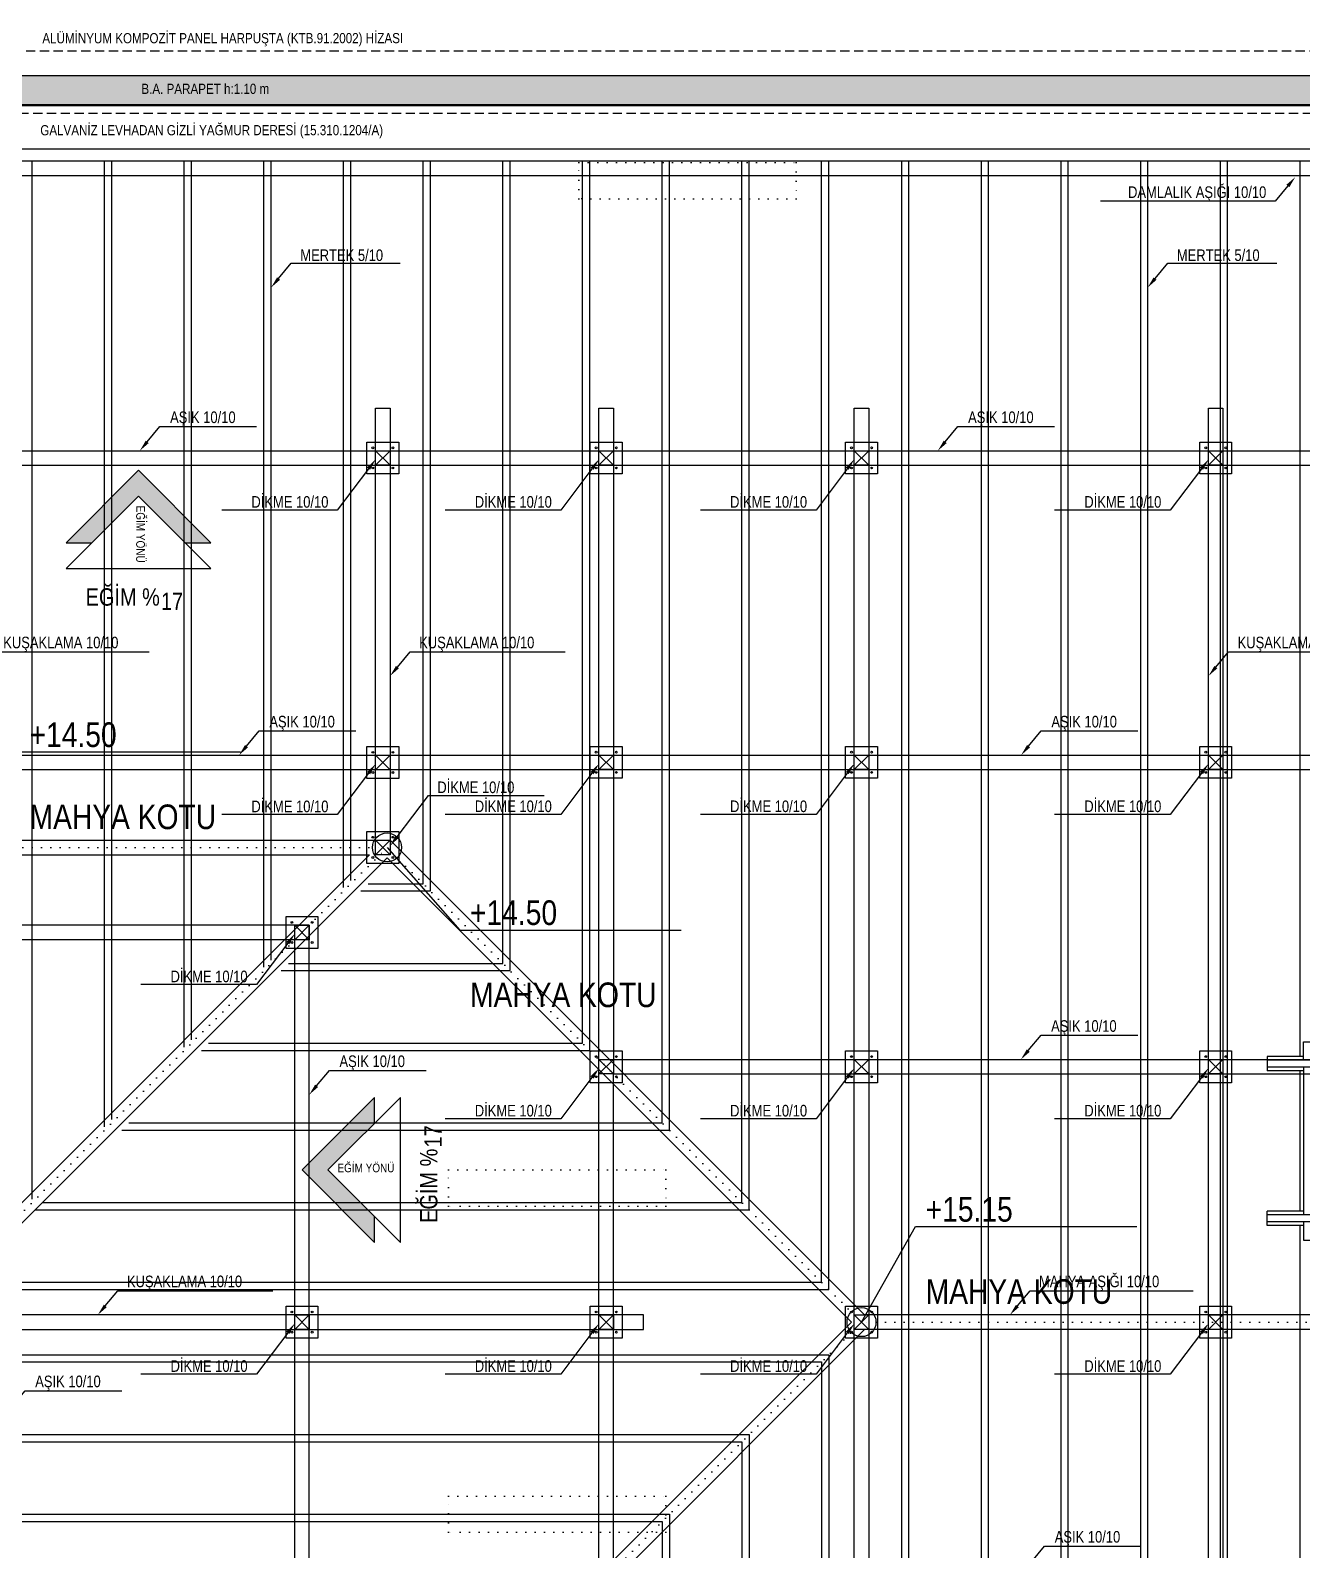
# Model space of a CAD drawing. Header units: inches. Extents: x 21 to 32698, y 13 to 3712.
# Drawn here: x 21436 to 22314, y 1625 to 2673 of the extents above; entities that cross this region are included whole.
import ezdxf
from ezdxf import colors
from ezdxf.entities.mleader import LeaderData, LeaderLine
from ezdxf.math import Vec2, Vec3

# ---------------------------------------------------------------- set-up
doc = ezdxf.new("R2010")
doc.units = ezdxf.units.IN
doc.header["$MEASUREMENT"] = 0
doc.linetypes.add('DOT', pattern=[6.35, 0, -6.35])
doc.linetypes.add('HIDDEN', pattern=[9.525, 6.35, -3.175])
for name, color, linetype, lineweight in [('Z_MİM_-KM-ALUMINIUM-20', 8, 'Continuous', 25), ('Z_MİM_-KM-BEAM-RAY', 8, 'DOT', 25), ('Z_MİM_-KM-DETL-TEXT', 8, 'Continuous', 25), ('Z_MİM_-KM-IRON-09', 8, 'Continuous', 25), ('Z_MİM_-KM-PATTERN-00', 8, 'Continuous', 25), ('Z_MİM_-KM-PATTERN-09', 8, 'Continuous', 25), ('Z_MİM_-KM-RAIN GUTTER', 8, 'Continuous', 25), ('Z_MİM_-KM-ROOF-AŞIK', 8, 'Continuous', 25), ('Z_MİM_-KM-ROOF-DİKME', 8, 'Continuous', 25), ('Z_MİM_-KM-ROOF-KUŞAKLAMA', 8, 'Continuous', 25), ('Z_MİM_-KM-ROOF-MAHYA AŞIĞI', 8, 'Continuous', 25), ('Z_MİM_-KM-ROOF-MERTEK', 8, 'Continuous', 25), ('Z_MİM_-KM-ROOF-RAY', 8, 'DOT', 25), ('Z_MİM_-KM-STRC-CONCRETE', 8, 'Continuous', 25), ('Z_MİM_-KM-TEXT-DETAIL', 8, 'Continuous', 25), ('Z_MİM_-KM-TEXT-SYMB', 8, 'Continuous', 25), ('Z_MİM_-KM-WALL', 8, 'Continuous', 25), ('Z_MİM_00', 8, 'Continuous', 25)]:
    doc.layers.add(name, color=color, linetype=linetype, lineweight=lineweight)
doc.styles.add('-KM-OLCU', font='ARIALN.TTF')
doc.styles.add('Arial Narrow', font='ARIALN.TTF', dxfattribs={"height": 8})
doc.styles.add('YAZI K.P. POZ', font='ARIALN.TTF', dxfattribs={"height": 10})

# ---------------------------------------------------------------- blocks, each defined once
blk = doc.blocks.new('-KM-Kolon_İz')
at = {"layer": 'Z_MİM_-KM-BEAM-RAY'}
for points in [[(895, 0), (1045, 0), (1045, -25), (895, -25)], [(805, -695), (955, -695), (955, -720), (805, -720)], [(805, -920), (955, -920), (955, -945), (805, -945)]]:
    blk.add_lwpolyline(points, close=True, dxfattribs=at)
blk = doc.blocks.new('A$C55F166F5')
at = {"layer": 'Z_MİM_-KM-ROOF-AŞIK'}
for p, q in [((20.1, 124.2), (20.1, 136.7)), ((20.1, 136.7), (30.1, 136.7)), ((30.1, 124.2), (30.1, 136.7)), ((225.1, 124.2), (225.1, 136.7)), ((235.1, 136.7), (225.1, 136.7)), ((235.1, 124.2), (235.1, 136.7)), ((20.1, 17.5), (20.1, 119.2)), ((30.1, 17.5), (30.1, 119.2)), ((225.1, 17.5), (225.1, 119.2)), ((235.1, 17.5), (235.1, 119.2)), ((20.1, 12.5), (20.1, 0)), ((30.1, 12.5), (30.1, 0)), ((225.1, 12.5), (225.1, 0)), ((235.1, 12.5), (235.1, 0)), ((20.1, 0), (30.1, 0)), ((235.1, 0), (225.1, 0))]:
    blk.add_line(p, q, dxfattribs=at)
at = {"layer": 'Z_MİM_-KM-ROOF-KUŞAKLAMA'}
for p, q in [((0, 116.7), (0, 126.7)), ((0, 126.7), (20.1, 126.7)), ((30.7, 126.7), (225.1, 126.7)), ((235.1, 126.7), (260.1, 126.7)), ((260.1, 126.7), (260.1, 116.7)), ((0, 116.7), (20.7, 116.7)), ((30.7, 116.7), (225.1, 116.7)), ((235.1, 116.7), (260.1, 116.7)), ((0, 20), (0, 10)), ((0, 20), (20.7, 20)), ((30.7, 20), (225.1, 20)), ((235.1, 20), (260.1, 20)), ((260.1, 10), (260.1, 20)), ((0, 10), (20.7, 10)), ((30.7, 10), (225.1, 10)), ((235.1, 10), (260.1, 10))]:
    blk.add_line(p, q, dxfattribs=at)
at = {"layer": 'Z_MİM_-KM-ROOF-MERTEK'}
for p, q in [((0, 124.2), (260.1, 124.2)), ((0, 119.2), (260.1, 119.2)), ((0, 17.5), (260.1, 17.5)), ((0, 12.5), (260.1, 12.5))]:
    blk.add_line(p, q, dxfattribs=at)
at = {"layer": 'Z_MİM_-KM-WALL', "ltscale": 2}
for p, q in [((140.1, 38.4), (140.1, 98.4)), ((155.1, 38.4), (155.1, 98.4))]:
    blk.add_line(p, q, dxfattribs=at)
for points in [[(40.1, 113.4), (40.1, 23.4), (220.1, 23.4), (220.1, 113.4)], [(55.1, 98.4), (55.1, 38.4), (205.1, 38.4), (205.1, 98.4)]]:
    blk.add_lwpolyline(points, close=True, dxfattribs=at)
blk = doc.blocks.new('*U319')
for p, q in [((-50, 17.8), (0, 67.8)), ((0, 67.8), (50, 17.8)), ((-50, 0), (0, 50)), ((0, 50), (50, 0)), ((-50, 17.8), (-32.2, 17.8)), ((32.2, 17.8), (50, 17.8)), ((-50, 0), (50, 0))]:
    blk.add_line(p, q)
at = {"layer": 'Z_MİM_-KM-PATTERN-00'}
for points in [[(0, 67.8), (-50, 17.8), (0, 50), (-32.2, 17.8)], [(0, 67.8), (0, 50), (50, 17.8), (32.2, 17.8)]]:
    blk.add_solid(points, dxfattribs=at)
at = {"color": 7, "insert": (4.4, 43.4), "char_height": 6, "attachment_point": 1, "rotation": 270, "style": '-KM-OLCU'}
blk.add_mtext_dynamic_manual_height_columns('EĞİM YÖNÜ', width=2146.306, gutter_width=500, heights=[0], dxfattribs=at)
at = {"color": 7, "insert": (-36.5, -13.6), "char_height": 12, "attachment_point": 1, "style": '-KM-OLCU'}
blk.add_mtext_dynamic_manual_height_columns('EĞİM % ', width=2146.306, gutter_width=500, heights=[0], dxfattribs=at)
at = {"color": 7, "style": '-KM-OLCU'}
blk.add_attdef('AÇISI', (15.5, -28.6), '', height=12, rotation=360, dxfattribs=at)
blk = doc.blocks.new('*U323')
for p, q in [((-67.8, 0), (-17.8, 50)), ((-50, 0), (0, 50)), ((-17.8, 32.2), (-17.8, 50)), ((0, -50), (0, 50)), ((-17.8, -50), (-67.8, 0)), ((0, -50), (-50, 0)), ((-17.8, -50), (-17.8, -32.2))]:
    blk.add_line(p, q)
at = {"layer": 'Z_MİM_-KM-PATTERN-00'}
for points in [[(-67.8, 0), (-50, 0), (-17.8, 50), (-17.8, 32.2)], [(-67.8, 0), (-17.8, -50), (-50, 0), (-17.8, -32.2)]]:
    blk.add_solid(points, dxfattribs=at)
at = {"color": 7, "insert": (13.6, -36.5), "char_height": 12, "attachment_point": 1, "rotation": 90, "style": '-KM-OLCU'}
blk.add_mtext_dynamic_manual_height_columns('EĞİM % ', width=2146.306, gutter_width=500, heights=[0], dxfattribs=at)
at = {"color": 7, "insert": (-43.4, 4.4), "char_height": 6, "attachment_point": 1, "style": '-KM-OLCU'}
blk.add_mtext_dynamic_manual_height_columns('EĞİM YÖNÜ', width=2146.306, gutter_width=500, heights=[0], dxfattribs=at)
at = {"color": 7, "style": '-KM-OLCU'}
blk.add_attdef('AÇISI', (28.6, 15.5), '', height=12, rotation=90, dxfattribs=at)
blk = doc.blocks.new('A$C53B90D11')
at = {"layer": 'Z_MİM_-KM-TEXT-DETAIL', "color": 7, "insert": (57.1, 1.5, -100915.3), "char_height": 7, "width": 891.619, "attachment_point": 9, "rotation": 0.0108, "style": 'YAZI K.P. POZ'}
blk.add_mtext('\\pxi-2,l3,t4;GALVANİZ LEVHADAN GİZLİ YAĞMUR DERESİ{\\A1; }(15.310.1204/A)', dxfattribs=at)
blk = doc.blocks.new('A$C744C2893')
at = {"layer": 'Z_MİM_-KM-TEXT-DETAIL', "color": 7, "insert": (38, 2.5, -100915.3), "char_height": 7, "width": 891.619, "attachment_point": 9, "rotation": 0.0108, "style": 'YAZI K.P. POZ'}
blk.add_mtext('\\A1;\\pxi-3,l4,t4;B.A.^IPARAPET h:1.10 m', dxfattribs=at)
blk = doc.blocks.new('A$C90d01a21')
at = {"layer": 'Z_MİM_-KM-TEXT-DETAIL', "color": 7, "insert": (0, 15.5), "char_height": 7, "width": 337.922, "attachment_point": 1, "rotation": 0.0217, "style": 'YAZI K.P. POZ'}
blk.add_mtext('ALÜMİNYUM KOMPOZİT PANEL HARPUŞTA (KTB.91.2002) HİZASI', dxfattribs=at)
blk = doc.blocks.new('_Origin')
at = {"linetype": 'ByBlock'}
blk.add_line((0, 0), (-1, 0), dxfattribs=at)
blk.add_circle((0, 0), 0.5, dxfattribs=at)
blk = doc.blocks.new('*U324')
for p, q in [((23429.4, 1722.7), (23439.4, 1732.7)), ((23439.4, 1722.7), (23429.4, 1732.7))]:
    blk.add_line(p, q)
at = {"ltscale": 0.2}
blk.add_lwpolyline([(23439.4, 1722.7), (23429.4, 1722.7), (23429.4, 1732.7), (23439.4, 1732.7)], close=True, dxfattribs=at)
at = {"layer": 'Z_MİM_-KM-IRON-09', "ltscale": 0.2}
blk.add_lwpolyline([(23445.4, 1716.7), (23423.4, 1716.7), (23423.4, 1738.7), (23445.4, 1738.7)], close=True, dxfattribs=at)
for centre in [(23427.5, 1734.7), (23441.4, 1734.7), (23427.5, 1720.8), (23441.4, 1720.8)]:
    blk.add_circle(centre, 0.621, dxfattribs=at)
at = {"layer": 'Z_MİM_-KM-DETL-TEXT', "color": 7}
ml = blk.add_multileader_mtext('Standard', dxfattribs=at)
ml.set_content('\\A1;{\\fMicrosoft Sans Serif|b0|i0|c162|p34;\\W0.8;DİKME 10/10}', color=7, style='Arial Narrow')
ml.set_leader_properties()
ml.build(insert=Vec2(0, 0))
ml.multileader.update_dxf_attribs({"text_left_attachment_type": 6, "text_right_attachment_type": 6, "dogleg_length": 5, "arrow_head_size": 8})
ctx = ml.context
ctx.base_point, ctx.char_height, ctx.arrow_head_size, ctx.landing_gap_size, ctx.plane_origin = Vec3(23341.6, 1691.8), 8, 8, 2.11, Vec3(23265.8, 1759.2)
ctx.left_attachment, ctx.right_attachment = 6, 6
notes = []
notes.append((ctx, [(0, (1, 1, 0), (23403, 1691.8), (-1, 0), 5.28, [(0, [(23429.4, 1726.7)], 0, [])])]))
ctx.mtext.insert, ctx.mtext.width, ctx.mtext.line_spacing_factor, ctx.mtext.flow_direction = Vec3(23343.7, 1701.4), 112.052, 2, 5
for ctx, leaders in notes:
    for number, flags, end, landing, length, lines in leaders:
        leader = LeaderData()
        leader.index, (leader.has_last_leader_line, leader.has_dogleg_vector, leader.attachment_direction) = number, flags
        leader.last_leader_point, leader.dogleg_vector, leader.dogleg_length = Vec3(end), Vec3(landing), length
        for number, points, colour, breaks in lines:
            line = LeaderLine()
            line.index, line.vertices, line.color, line.breaks = number, Vec3.list(points), colors.encode_raw_color(colour), breaks
            leader.lines.append(line)
        ctx.leaders.append(leader)
blk = doc.blocks.new('*U326')
for p, q in [((23439.4, 1732.7), (23429.4, 1722.7)), ((23429.4, 1732.7), (23439.4, 1722.7))]:
    blk.add_line(p, q)
at = {"ltscale": 0.2}
blk.add_lwpolyline([(23429.4, 1732.7), (23439.4, 1732.7), (23439.4, 1722.7), (23429.4, 1722.7)], close=True, dxfattribs=at)
at = {"layer": 'Z_MİM_-KM-IRON-09', "ltscale": 0.2}
blk.add_lwpolyline([(23423.4, 1738.7), (23445.4, 1738.7), (23445.4, 1716.7), (23423.4, 1716.7)], close=True, dxfattribs=at)
for centre in [(23427.5, 1734.7), (23441.4, 1734.7), (23427.5, 1720.8), (23441.4, 1720.8)]:
    blk.add_circle(centre, 0.621, dxfattribs=at)
at = {"layer": 'Z_MİM_-KM-DETL-TEXT', "color": 7}
ml = blk.add_multileader_mtext('Standard', dxfattribs=at)
ml.set_content('\\A1;{\\fMicrosoft Sans Serif|b0|i0|c162|p34;\\W0.8;DİKME 10/10}', color=7, style='Arial Narrow')
ml.set_leader_properties()
ml.build(insert=Vec2(0, 0))
ml.multileader.update_dxf_attribs({"text_left_attachment_type": 6, "text_right_attachment_type": 6, "dogleg_length": 5, "arrow_head_size": 8})
ctx = ml.context
ctx.base_point, ctx.char_height, ctx.arrow_head_size, ctx.landing_gap_size, ctx.plane_origin = Vec3(23471.1, 1763.6), 8, 8, 2.11, Vec3(23603.1, 1696.3)
ctx.left_attachment, ctx.right_attachment, ctx.text_align_type = 6, 6, 2
notes = []
notes.append((ctx, [(0, (1, 1, 0), (23465.9, 1763.6), (1, 0), 5.28, [(0, [(23439.4, 1728.7)], 0, [])])]))
ctx.mtext.insert, ctx.mtext.width, ctx.mtext.alignment, ctx.mtext.line_spacing_factor, ctx.mtext.flow_direction = Vec3(23525.2, 1773.2), 112.052, 3, 2, 5
for ctx, leaders in notes:
    for number, flags, end, landing, length, lines in leaders:
        leader = LeaderData()
        leader.index, (leader.has_last_leader_line, leader.has_dogleg_vector, leader.attachment_direction) = number, flags
        leader.last_leader_point, leader.dogleg_vector, leader.dogleg_length = Vec3(end), Vec3(landing), length
        for number, points, colour, breaks in lines:
            line = LeaderLine()
            line.index, line.vertices, line.color, line.breaks = number, Vec3.list(points), colors.encode_raw_color(colour), breaks
            leader.lines.append(line)
        ctx.leaders.append(leader)
blk = doc.blocks.new('*U331')
at = {"layer": 'Z_MİM_-KM-DETL-TEXT', "color": 7}
ml = blk.add_multileader_mtext('Standard', dxfattribs=at)
ml.set_content('\\A1;{\\fMicrosoft Sans Serif|b0|i0|c162|p34;\\W0.8;DAMLALIK AŞIĞI 10/10}', color=7, style='Arial Narrow')
ml.set_leader_properties()
ml.build(insert=Vec2(0, 0))
ml.multileader.update_dxf_attribs({"text_left_attachment_type": 6, "text_right_attachment_type": 6, "dogleg_length": 5, "arrow_head_size": 8})
ctx = ml.context
ctx.base_point, ctx.char_height, ctx.arrow_head_size, ctx.landing_gap_size, ctx.plane_origin = Vec3(-117.5, -16.7), 8, 8, 2.11, Vec3(-165.7, 32.5)
ctx.left_attachment, ctx.right_attachment = 6, 6
notes = []
notes.append((ctx, [(0, (1, 1, 0), (-13.9, -16.7), (-1, 0), 5.28, [(0, [(0, 0)], 0, [])])]))
ctx.mtext.insert, ctx.mtext.width, ctx.mtext.line_spacing_factor, ctx.mtext.flow_direction = Vec3(-115.4, -6.4), 112.052, 2, 5
for ctx, leaders in notes:
    for number, flags, end, landing, length, lines in leaders:
        leader = LeaderData()
        leader.index, (leader.has_last_leader_line, leader.has_dogleg_vector, leader.attachment_direction) = number, flags
        leader.last_leader_point, leader.dogleg_vector, leader.dogleg_length = Vec3(end), Vec3(landing), length
        for number, points, colour, breaks in lines:
            line = LeaderLine()
            line.index, line.vertices, line.color, line.breaks = number, Vec3.list(points), colors.encode_raw_color(colour), breaks
            leader.lines.append(line)
        ctx.leaders.append(leader)
blk = doc.blocks.new('*U333')
at = {"layer": 'Z_MİM_-KM-DETL-TEXT', "color": 7}
ml = blk.add_multileader_mtext('Standard', dxfattribs=at)
ml.set_content('\\A1;{\\fMicrosoft Sans Serif|b0|i0|c162|p34;\\W0.8;MAHYA AŞIĞI 10/10}', color=7, style='Arial Narrow')
ml.set_leader_properties()
ml.build(insert=Vec2(0, 0))
ml.multileader.update_dxf_attribs({"text_left_attachment_type": 6, "text_right_attachment_type": 6, "dogleg_length": 5, "arrow_head_size": 8})
ctx = ml.context
ctx.base_point, ctx.char_height, ctx.arrow_head_size, ctx.landing_gap_size, ctx.plane_origin = Vec3(19.2, 16.7), 8, 8, 2.11, Vec3(165.7, -32.5)
ctx.left_attachment, ctx.right_attachment, ctx.text_align_type = 6, 6, 2
notes = []
notes.append((ctx, [(0, (1, 1, 0), (13.9, 16.7), (1, 0), 5.28, [(0, [(0, 0)], 0, [])])]))
ctx.mtext.insert, ctx.mtext.width, ctx.mtext.alignment, ctx.mtext.line_spacing_factor, ctx.mtext.flow_direction = Vec3(103, 27.1), 112.052, 3, 2, 5
for ctx, leaders in notes:
    for number, flags, end, landing, length, lines in leaders:
        leader = LeaderData()
        leader.index, (leader.has_last_leader_line, leader.has_dogleg_vector, leader.attachment_direction) = number, flags
        leader.last_leader_point, leader.dogleg_vector, leader.dogleg_length = Vec3(end), Vec3(landing), length
        for number, points, colour, breaks in lines:
            line = LeaderLine()
            line.index, line.vertices, line.color, line.breaks = number, Vec3.list(points), colors.encode_raw_color(colour), breaks
            leader.lines.append(line)
        ctx.leaders.append(leader)
blk = doc.blocks.new('*U334')
at = {"layer": 'Z_MİM_-KM-DETL-TEXT', "color": 7}
ml = blk.add_multileader_mtext('Standard', dxfattribs=at)
ml.set_content('\\A1;{\\fMicrosoft Sans Serif|b0|i0|c162|p34;\\W0.8;AŞIK 10/10}', color=7, style='Arial Narrow')
ml.set_leader_properties()
ml.build(insert=Vec2(0, 0))
ml.multileader.update_dxf_attribs({"text_left_attachment_type": 6, "text_right_attachment_type": 6, "dogleg_length": 5, "arrow_head_size": 8})
ctx = ml.context
ctx.base_point, ctx.char_height, ctx.arrow_head_size, ctx.landing_gap_size, ctx.plane_origin = Vec3(19.2, 16.7), 8, 8, 2.11, Vec3(165.7, -32.5)
ctx.left_attachment, ctx.right_attachment, ctx.text_align_type = 6, 6, 2
notes = []
notes.append((ctx, [(0, (1, 1, 0), (13.9, 16.7), (1, 0), 5.28, [(0, [(0, 0)], 0, [])])]))
ctx.mtext.insert, ctx.mtext.width, ctx.mtext.alignment, ctx.mtext.line_spacing_factor, ctx.mtext.flow_direction = Vec3(66.1, 27.1), 112.052, 3, 2, 5
for ctx, leaders in notes:
    for number, flags, end, landing, length, lines in leaders:
        leader = LeaderData()
        leader.index, (leader.has_last_leader_line, leader.has_dogleg_vector, leader.attachment_direction) = number, flags
        leader.last_leader_point, leader.dogleg_vector, leader.dogleg_length = Vec3(end), Vec3(landing), length
        for number, points, colour, breaks in lines:
            line = LeaderLine()
            line.index, line.vertices, line.color, line.breaks = number, Vec3.list(points), colors.encode_raw_color(colour), breaks
            leader.lines.append(line)
        ctx.leaders.append(leader)
blk = doc.blocks.new('*U335')
at = {"layer": 'Z_MİM_-KM-DETL-TEXT', "color": 7}
ml = blk.add_multileader_mtext('Standard', dxfattribs=at)
ml.set_content('\\A1;{\\fMicrosoft Sans Serif|b0|i0|c162|p34;\\W0.8;MERTEK 5/10}', color=7, style='Arial Narrow')
ml.set_leader_properties()
ml.build(insert=Vec2(0, 0))
ml.multileader.update_dxf_attribs({"text_left_attachment_type": 6, "text_right_attachment_type": 6, "dogleg_length": 5, "arrow_head_size": 8})
ctx = ml.context
ctx.base_point, ctx.char_height, ctx.arrow_head_size, ctx.landing_gap_size, ctx.plane_origin = Vec3(19.2, 16.7), 8, 8, 2.11, Vec3(165.7, -32.5)
ctx.left_attachment, ctx.right_attachment, ctx.text_align_type = 6, 6, 2
notes = []
notes.append((ctx, [(0, (1, 1, 0), (13.9, 16.7), (1, 0), 5.28, [(0, [(0, 0)], 0, [])])]))
ctx.mtext.insert, ctx.mtext.width, ctx.mtext.alignment, ctx.mtext.line_spacing_factor, ctx.mtext.flow_direction = Vec3(77.3, 26.3), 112.052, 3, 2, 5
for ctx, leaders in notes:
    for number, flags, end, landing, length, lines in leaders:
        leader = LeaderData()
        leader.index, (leader.has_last_leader_line, leader.has_dogleg_vector, leader.attachment_direction) = number, flags
        leader.last_leader_point, leader.dogleg_vector, leader.dogleg_length = Vec3(end), Vec3(landing), length
        for number, points, colour, breaks in lines:
            line = LeaderLine()
            line.index, line.vertices, line.color, line.breaks = number, Vec3.list(points), colors.encode_raw_color(colour), breaks
            leader.lines.append(line)
        ctx.leaders.append(leader)
blk = doc.blocks.new('*U336')
at = {"layer": 'Z_MİM_-KM-DETL-TEXT', "color": 7}
ml = blk.add_multileader_mtext('Standard', dxfattribs=at)
ml.set_content('\\A1;{\\fMicrosoft Sans Serif|b0|i0|c162|p34;\\W0.8;KUŞAKLAMA 10/10}', color=7, style='Arial Narrow')
ml.set_leader_properties()
ml.build(insert=Vec2(0, 0))
ml.multileader.update_dxf_attribs({"text_left_attachment_type": 6, "text_right_attachment_type": 6, "dogleg_length": 5, "arrow_head_size": 8})
ctx = ml.context
ctx.base_point, ctx.char_height, ctx.arrow_head_size, ctx.landing_gap_size, ctx.plane_origin = Vec3(19.2, 16.7), 8, 8, 2.11, Vec3(165.7, -32.5)
ctx.left_attachment, ctx.right_attachment, ctx.text_align_type = 6, 6, 2
notes = []
notes.append((ctx, [(0, (1, 1, 0), (13.9, 16.7), (1, 0), 5.28, [(0, [(0, 0)], 0, [])])]))
ctx.mtext.insert, ctx.mtext.width, ctx.mtext.alignment, ctx.mtext.line_spacing_factor, ctx.mtext.flow_direction = Vec3(99.6, 27.1), 112.052, 3, 2, 5
for ctx, leaders in notes:
    for number, flags, end, landing, length, lines in leaders:
        leader = LeaderData()
        leader.index, (leader.has_last_leader_line, leader.has_dogleg_vector, leader.attachment_direction) = number, flags
        leader.last_leader_point, leader.dogleg_vector, leader.dogleg_length = Vec3(end), Vec3(landing), length
        for number, points, colour, breaks in lines:
            line = LeaderLine()
            line.index, line.vertices, line.color, line.breaks = number, Vec3.list(points), colors.encode_raw_color(colour), breaks
            leader.lines.append(line)
        ctx.leaders.append(leader)

msp = doc.modelspace()

# ---------------------------------------------------------------- hatches: boundary and pattern name
at = {"layer": 'Z_MİM_-KM-PATTERN-09'}
h = msp.add_hatch(dxfattribs=at)
h.set_pattern_fill('ANSI33', color=256)
h.set_pattern_definition([(45, (21209.84, 982.0826), (-4.490128, 4.490128), []), (45, (21214.3304, 982.0826), (-4.490128, 4.490128), [3.175, -1.5875])])
h.paths.add_polyline_path([(24769.8, 922.1), (21149.8, 922.1), (21149.8, 1577.1), (20859.8, 1577.1), (20859.8, 2642.1), (24769.8, 2642.1)])
h.paths.add_polyline_path([(24749.8, 942.1), (21169.8, 942.1), (21169.8, 1597.1), (20879.8, 1597.1), (20879.8, 2622.1), (24749.8, 2622.1)], flags=16)

# ---------------------------------------------------------------- linework, layer by layer
at = {"layer": 'Z_MİM_-KM-ALUMINIUM-20', "linetype": 'HIDDEN'}
for points in [[(24787.1, 904.8), (21132.6, 904.8), (21132.6, 1559.8), (20842.6, 1559.8), (20842.6, 2659.3), (24787.1, 2659.3)], [(24744.1, 947.8), (21175.6, 947.8), (21175.6, 1602.8), (20885.6, 1602.8), (20885.6, 2616.3), (24744.1, 2616.3)]]:
    msp.add_lwpolyline(points, close=True, dxfattribs=at)
at = {"layer": 'Z_MİM_-KM-RAIN GUTTER'}
for points in [[(24749.3, 942.6), (21170.3, 942.6), (21170.3, 1597.6), (20880.3, 1597.6), (20880.3, 2621.6), (24749.3, 2621.6)], [(24719.3, 972.6), (21200.3, 972.6), (21200.3, 1627.6), (20910.3, 1627.6), (20910.3, 2591.6), (24719.3, 2591.6)]]:
    msp.add_lwpolyline(points, close=True, dxfattribs=at)
at = {"layer": 'Z_MİM_-KM-ROOF-AŞIK'}
for points in [[(24711, 980.9), (21208.6, 980.9), (21208.6, 1635.9), (20918.6, 1635.9), (20918.6, 2583.3), (24711, 2583.3)], [(24701, 990.9), (21218.6, 990.9), (21218.6, 1645.9), (20928.6, 1645.9), (20928.6, 2573.3), (24701, 2573.3)], [(24511, 1180.9), (21408.6, 1180.9), (21408.6, 1835.9), (21118.6, 1835.9), (21118.6, 2383.3), (24511, 2383.3)], [(24501, 1190.9), (21418.6, 1190.9), (21418.6, 1845.9), (21128.6, 1845.9), (21128.6, 2373.3), (24501, 2373.3)], [(24301, 1390.9), (21618.6, 1390.9), (21618.6, 2045.9), (21328.6, 2045.9), (21328.6, 2173.3), (24301, 2173.3)], [(24291, 1400.9), (21628.6, 1400.9), (21628.6, 2055.9), (21338.6, 2055.9), (21338.6, 2163.3), (24291, 2163.3)], [(24091, 1600.9), (21828.6, 1600.9), (21828.6, 1963.3), (24091, 1963.3)], [(24081, 1610.9), (21838.6, 1610.9), (21838.6, 1953.3), (24081, 1953.3)]]:
    msp.add_lwpolyline(points, close=True, dxfattribs=at)
at = {"layer": 'Z_MİM_-KM-ROOF-KUŞAKLAMA'}
for points in [[(21674.4, 2104.6), (21674.4, 2412.6), (21684.4, 2412.6), (21684.4, 2104.6)], [(21828.6, 1953.3), (21828.6, 2412.6), (21838.6, 2412.6), (21838.6, 1953.3)]]:
    msp.add_lwpolyline(points, dxfattribs=at)
for points in [[(22004.8, 1130.9), (22004.8, 2412.6), (22014.8, 2412.6), (22014.8, 1130.9)], [(22249.3, 1130.9), (22249.3, 2412.6), (22259.3, 2412.6), (22259.3, 1130.9)], [(21859.3, 1777.1), (21859.3, 1787.1), (21379.3, 1787.1), (21379.3, 1777.1)]]:
    msp.add_lwpolyline(points, close=True, dxfattribs=at)
at = {"layer": 'Z_MİM_-KM-ROOF-MAHYA AŞIĞI', "ltscale": 1.5}
for p, q in [((21394.4, 2114.6), (21684.4, 2114.6)), ((22011.9, 1787.1), (21684.4, 2114.6)), ((21201.6, 1635.9), (21670.3, 2104.6)), ((21208.6, 1628.8), (21682.3, 2102.5)), ((21394.4, 2104.6), (21670.3, 2104.6)), ((22002.8, 1782.1), (21682.3, 2102.5)), ((21208.6, 988), (22002.8, 1782.1)), ((23907.8, 1787.1), (22011.9, 1787.1)), ((21215.7, 980.9), (22011.9, 1777.1)), ((23907.8, 1777.1), (22011.9, 1777.1))]:
    msp.add_line(p, q, dxfattribs=at)
at = {"layer": 'Z_MİM_-KM-ROOF-MERTEK'}
for points in [[(21384.4, 1804.6), (21987.3, 1804.6), (21987.3, 2583.3)], [(21389.4, 1809.6), (21982.3, 1809.6), (21982.3, 2583.3)], [(21437.3, 1866.9), (21437.3, 2583.3)], [(21439.4, 1859.6), (21932.3, 1859.6), (21932.3, 2583.3)], [(21444.4, 1864.6), (21927.3, 1864.6), (21927.3, 2583.3)], [(21487.3, 1916.9), (21487.3, 2583.3)], [(21492.3, 1921.9), (21492.3, 2583.3)], [(21499.2, 1914.6), (21877.3, 1914.6), (21877.3, 2583.3)], [(21504.2, 1919.6), (21872.3, 1919.6), (21872.3, 2583.3)], [(21542.3, 1971.9), (21542.3, 2583.3)], [(21547.3, 1976.9), (21547.3, 2583.3)], [(21554.2, 1969.6), (21822.3, 1969.6), (21822.3, 2583.3)], [(21559.2, 1974.6), (21817.3, 1974.6), (21817.3, 2583.3)], [(21597.3, 2026.9), (21597.3, 2583.3)], [(21602.3, 2031.9), (21602.3, 2583.3)], [(21609.2, 2024.6), (21767.3, 2024.6), (21767.3, 2583.3)], [(21614.2, 2029.6), (21762.3, 2029.6), (21762.3, 2583.3)], [(21652.3, 2081.9), (21652.3, 2583.3)], [(21657.3, 2086.9), (21657.3, 2583.3)], [(21664.2, 2079.6), (21712.3, 2079.6), (21712.3, 2583.3)], [(21669.2, 2084.6), (21707.3, 2084.6), (21707.3, 2583.3)], [(22037.3, 2583.3), (22037.3, 980.9)], [(22042.3, 2583.3), (22042.3, 980.9)], [(22092.3, 2583.3), (22092.3, 980.9)], [(22097.3, 2583.3), (22097.3, 980.9)], [(22147.3, 2583.3), (22147.3, 980.9)], [(22152.3, 2583.3), (22152.3, 980.9)], [(22202.3, 2583.3), (22202.3, 980.9)], [(22207.3, 2583.3), (22207.3, 980.9)], [(22257.3, 2583.3), (22257.3, 980.9)], [(22262.3, 2583.3), (22262.3, 980.9)], [(22312.3, 2583.3), (22312.3, 1965.4)], [(22312.3, 1955.4), (22312.3, 1858.7)], [(22312.3, 1848.7), (22312.3, 980.9)], [(21334.4, 1754.6), (21982.3, 1754.6), (21982.3, 980.9)], [(21339.4, 1759.6), (21987.3, 1759.6), (21987.3, 980.9)], [(21279.4, 1699.6), (21927.3, 1699.6), (21927.3, 980.9)], [(21284.4, 1704.6), (21932.3, 1704.6), (21932.3, 980.9)], [(21229.3, 1649.6), (21877.3, 1649.6), (21877.3, 980.9)], [(21224.4, 1644.6), (21872.3, 1644.6), (21872.3, 980.9)]]:
    msp.add_lwpolyline(points, dxfattribs=at)
at = {"layer": 'Z_MİM_-KM-ROOF-RAY'}
for p, q in [((21208.6, 1635.9), (21682.3, 2109.6)), ((21392.3, 2109.6), (21682.3, 2109.6)), ((22009.8, 1782.1), (21682.3, 2109.6)), ((21208.6, 980.9), (22009.8, 1782.1)), ((23909.8, 1782.1), (22009.8, 1782.1))]:
    msp.add_line(p, q, dxfattribs=at)
at = {"layer": 'Z_MİM_-KM-STRC-CONCRETE'}
for points in [[(24769.8, 922.1), (21149.8, 922.1), (21149.8, 1577.1), (20859.8, 1577.1), (20859.8, 2642.1), (24769.8, 2642.1)], [(24749.8, 942.1), (21169.8, 942.1), (21169.8, 1597.1), (20879.8, 1597.1), (20879.8, 2622.1), (24749.8, 2622.1)]]:
    msp.add_lwpolyline(points, close=True, dxfattribs=at)

# ---------------------------------------------------------------- block references
at = {"layer": 'Z_MİM_-KM-BEAM-RAY'}
msp.add_blockref('-KM-Kolon_İz', (20919.8, 2582.1), dxfattribs=at)
at = {"layer": 'Z_MİM_-KM-ROOF-DİKME'}
for name, p in [('*U324', (-1755, 650.6)), ('*U324', (-1600.8, 650.6)), ('*U324', (-1424.6, 650.6)), ('*U324', (-1180.1, 650.6)), ('*U324', (-1755, 440.5)), ('*U324', (-1600.8, 440.6)), ('*U324', (-1424.6, 440.6)), ('*U324', (-1180.1, 440.6)), ('*U326', (-1755, 381.9)), ('*U324', (-1810.8, 323.2)), ('*U324', (-1600.8, 230.6)), ('*U324', (-1424.6, 230.6)), ('*U324', (-1180.1, 230.6)), ('*U324', (-1810.8, 54.4)), ('*U324', (-1600.8, 54.4)), ('*U324', (-1424.6, 54.4)), ('*U324', (-1180.1, 54.4))]:
    msp.add_blockref(name, p, dxfattribs=at)
at = {"layer": 'Z_MİM_-KM-TEXT-DETAIL'}
for name, p in [('A$C90d01a21', (21444.4, 2655.9)), ('A$C744C2893', (21563, 2626.9))]:
    msp.add_blockref(name, p, dxfattribs=at)
at = {"layer": 'Z_MİM_-KM-TEXT-DETAIL', "rotation": 0.0108263759069669}
msp.add_blockref('A$C53B90D11', (21622.5, 2597.4, 0), dxfattribs=at)
at = {"layer": 'Z_MİM_-KM-TEXT-SYMB'}
for name, p in [('*U319', (21510.8, 2302)), ('*U323', (21691.5, 1887.1))]:
    msp.add_blockref(name, p, dxfattribs=at).add_auto_attribs({'AÇISI': '17'})
at = {"layer": 'Z_MİM_00'}
for name, p in [('*U331', (22309.2, 2572.1)), ('*U335', (21602.3, 2495.9)), ('*U335', (22207.3, 2495.9)), ('*U334', (21511.7, 2383.3)), ('*U334', (22062.5, 2383.3)), ('*U336', (21397.3, 2227.9)), ('*U336', (21684.4, 2227.9)), ('*U336', (22249.3, 2227.9)), ('*U334', (21580.2, 2173.3)), ('*U334', (22120, 2173.3)), ('*U334', (22119.8, 1963.3)), ('*U334', (21628.6, 1939)), ('*U336', (21482.7, 1787.1)), ('*U333', (22112.3, 1787.1)), ('*U334', (21418.6, 1718.1)), ('*U334', (22122.3, 1610.9))]:
    msp.add_blockref(name, p, dxfattribs=at)
at = {"layer": 'Z_MİM_00', "rotation": 180}
msp.add_blockref('A$C55F166F5', (22549.9, 1975.4), dxfattribs=at)

# ---------------------------------------------------------------- leaders
at = {"layer": 'Z_MİM_-KM-DETL-TEXT', "color": 7}
ml = msp.add_multileader_mtext('Standard', dxfattribs=at)
ml.set_content('+14.50\\PMAHYA KOTU', color=7, style='Arial Narrow')
ml.set_leader_properties()
ml.set_arrow_properties(name='ORIGIN')
ml.build(insert=Vec2(0, 0))
ml.multileader.update_dxf_attribs({"text_left_attachment_type": 6, "text_right_attachment_type": 6, "dogleg_length": 5, "arrow_head_size": 20})
ctx = ml.context
ctx.base_point, ctx.char_height, ctx.arrow_head_size, ctx.plane_origin = Vec3(21433.6, 2175.5), 17, 20, Vec3(21337.2, 2310.6)
ctx.left_attachment, ctx.right_attachment = 6, 6
notes = []
notes.append((ctx, [(0, (1, 1, 0), (21428.6, 2175.5), (1, 0), 5, [(0, [(21392.3, 2109.6)], 0, [])])]))
ctx.mtext.insert, ctx.mtext.width, ctx.mtext.line_spacing_factor, ctx.mtext.flow_direction = Vec3(21435.6, 2195.9), 168.884, 2, 5
ml = msp.add_multileader_mtext('Standard', dxfattribs=at)
ml.set_content('+14.50\\PMAHYA KOTU', color=7, style='Arial Narrow')
ml.set_leader_properties()
ml.set_arrow_properties(name='ORIGIN')
ml.build(insert=Vec2(0, 0))
ml.multileader.update_dxf_attribs({"text_left_attachment_type": 6, "text_right_attachment_type": 6, "dogleg_length": 5, "arrow_head_size": 20})
ctx = ml.context
ctx.base_point, ctx.char_height, ctx.arrow_head_size, ctx.plane_origin = Vec3(21737.6, 2052.6), 17, 20, Vec3(21627.2, 2310.6)
ctx.left_attachment, ctx.right_attachment = 6, 6
notes.append((ctx, [(0, (1, 1, 0), (21732.6, 2052.6), (1, 0), 5, [(0, [(21682.3, 2109.6)], 0, [])])]))
ctx.mtext.insert, ctx.mtext.width, ctx.mtext.line_spacing_factor, ctx.mtext.flow_direction = Vec3(21739.6, 2073.1), 168.884, 2, 5
ml = msp.add_multileader_mtext('Standard', dxfattribs=at)
ml.set_content('+15.15\\PMAHYA KOTU', color=7, style='Arial Narrow')
ml.set_leader_properties()
ml.set_arrow_properties(name='ORIGIN')
ml.build(insert=Vec2(0, 0))
ml.multileader.update_dxf_attribs({"text_left_attachment_type": 6, "text_right_attachment_type": 6, "dogleg_length": 5, "arrow_head_size": 20})
ctx = ml.context
ctx.base_point, ctx.char_height, ctx.arrow_head_size, ctx.plane_origin = Vec3(22052.1, 1848), 17, 20, Vec3(21954.7, 1983.1)
ctx.left_attachment, ctx.right_attachment = 6, 6
notes.append((ctx, [(0, (1, 1, 0), (22047.1, 1848), (1, 0), 5, [(0, [(22009.8, 1782.1)], 0, [])])]))
ctx.mtext.insert, ctx.mtext.width, ctx.mtext.line_spacing_factor, ctx.mtext.flow_direction = Vec3(22054.1, 1868.4), 168.884, 2, 5
for ctx, leaders in notes:
    for number, flags, end, landing, length, lines in leaders:
        leader = LeaderData()
        leader.index, (leader.has_last_leader_line, leader.has_dogleg_vector, leader.attachment_direction) = number, flags
        leader.last_leader_point, leader.dogleg_vector, leader.dogleg_length = Vec3(end), Vec3(landing), length
        for number, points, colour, breaks in lines:
            line = LeaderLine()
            line.index, line.vertices, line.color, line.breaks = number, Vec3.list(points), colors.encode_raw_color(colour), breaks
            leader.lines.append(line)
        ctx.leaders.append(leader)

doc.saveas('drawing.dxf')
